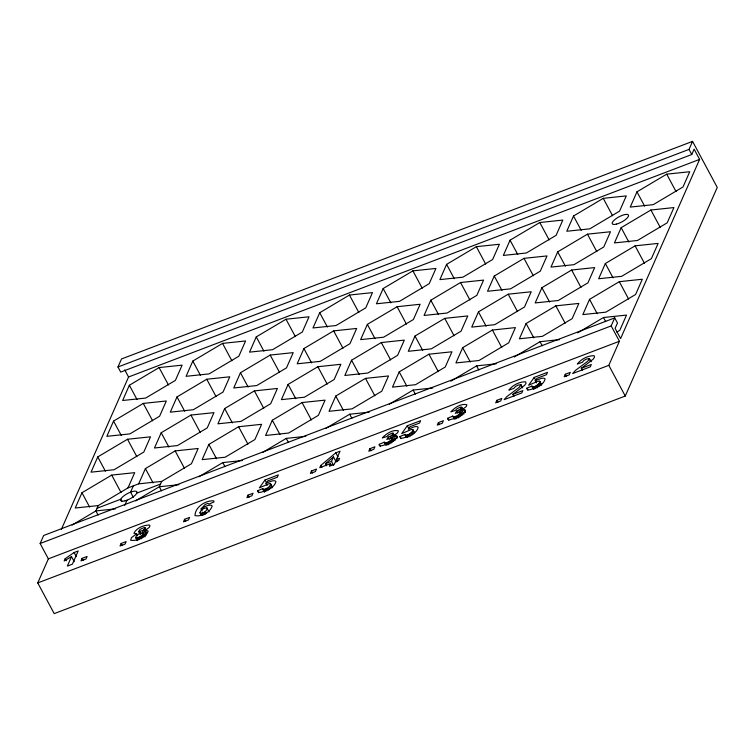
<?xml version="1.0" encoding="UTF-8"?>
<svg xmlns="http://www.w3.org/2000/svg" width="755" height="755" viewBox="0 0 755 755"><rect width="100%" height="100%" fill="white"/><g stroke="black" fill="none" stroke-linecap="round" stroke-linejoin="round"><path stroke-width="1.13" d="M263.825 490.656L262.731 488.608L257.597 490.778L258.38 492.232A8.881 2.822 -28.2 0 0 261.485 492.1C266.874 490.259 274.641 487.683 275.915 481.473L274.792 480.737L272.602 480.812L267.855 482.454L266.015 483.417L267.119 485.465M406.652 437.466L405.01 434.399L399.876 436.569L400.66 438.013A8.881 2.822 -28.2 0 0 403.765 437.881C409.153 436.05 416.911 433.464 418.195 427.264L417.062 426.528L414.882 426.594L408.295 429.208L410.069 426.669L419.563 423.055L420.611 420.695L407.294 425.763L401.688 433.596L411.466 429.444L412.994 429.869L414.646 432.936M533.549 389.118L531.907 386.05L526.773 388.221L527.556 389.665A8.881 2.822 -28.2 0 0 530.661 389.533C536.05 387.692 543.817 385.116 545.091 378.916L543.968 378.18L541.788 378.246L537.041 379.888L535.191 380.85L536.295 382.898M385.361 444.233L384.267 442.185L379.255 444.336L379.218 445.006A8.984 2.85 -28.2 0 0 380.794 445.988L388.098 443.997A9.683 3.077 -28.2 0 0 393.091 441.137L396.384 438.117L397.064 436.248L395.186 435.616L393.327 435.994L397.725 432.709L398.376 430.812C392.685 429.302 386.154 433.729 382.398 437.919L386.871 436.541L388.561 434.805L392.09 433.172L393.27 433.351L394.912 436.418M454.397 419.157L452.745 416.09L447.743 418.242L447.706 418.912A8.984 2.85 -28.2 0 0 449.282 419.893L456.586 417.902A9.683 3.077 -28.2 0 0 461.569 415.042L464.872 412.022L465.552 410.154L463.674 409.521L461.815 409.899L466.212 406.615L466.864 404.718C461.173 403.208 454.642 407.634 450.886 411.824L455.359 410.446L457.049 408.71L460.578 407.077L461.758 407.256L462.853 409.304M145.083 527.915L144.507 529.227L142.487 530.68L138.656 531.454L140.1 529.406L143.818 527.717L145.083 527.915L146.177 529.963M393.563 441.401L391.439 437.966L386.805 439.429L388.268 437.164L391.581 435.531L393.27 433.351M462.051 415.307L459.927 411.871L455.284 413.334L456.747 411.069L460.059 409.436L461.758 407.256M143.214 533.181L142.44 534.946L140.034 536.786L137.146 537.881L135.645 537.503C136.334 534.568 139.949 533.021 142.723 532.822L144.866 536.248M512.834 394.393L524.631 385.314L526.018 383.38L525.669 381.803C519.402 381.643 512.673 385.135 508.851 390.118L513.759 388.457L515.523 386.466L518.251 385.031L520.988 384.823L519.157 387.428L506.983 396.479L504.151 399.65L521.809 392.921L522.837 390.58L512.834 394.393L513.938 396.441M581.322 368.298L593.119 359.22L594.496 357.285L594.157 355.709C587.89 355.548 581.161 359.031 577.339 364.023L582.247 362.362L584.011 360.371L586.729 358.936L589.466 358.729L587.645 361.334L575.47 370.384L572.639 373.555L590.287 366.826L591.325 364.486L581.322 368.298L582.416 370.346M391.92 438.334L391.137 440.089L388.646 441.986L384.89 443.128L384.267 442.185M460.408 412.239L459.625 413.995L457.134 415.892L453.377 417.034L452.745 416.09M199.981 512.768C200.556 509.776 204.029 507.917 206.879 507.86L207.295 508.341C206.719 511.324 203.378 513.334 200.471 513.249L199.981 512.768L201.085 514.816M266.015 483.417L267.789 480.888L277.293 477.264L278.331 474.904L265.014 479.982L259.418 487.805L269.195 483.653L270.715 484.078L270.526 485.04L268.572 487.381L265.628 489.042L263.41 489.476L262.731 488.608M412.994 429.869L412.032 432.058L409.427 434.116L406.652 435.201L405.095 435.003L405.01 434.399M535.191 380.85L536.965 378.321L546.469 374.697L547.507 372.338L534.191 377.415L528.594 385.239L538.372 381.086L539.901 381.52L539.702 382.474L537.758 384.823L534.804 386.484L532.586 386.909L531.907 386.05M48.367 558.851L40.138 543.506L43.667 535.484L614.721 317.893L617.467 323.008L615.108 328.359L620.591 338.599L699.611 159.399L694.119 149.169L691.769 154.52L120.715 372.102L117.969 366.987L121.508 358.965L692.562 141.374L717.25 187.419L625.263 396.035L54.209 613.626L37.75 582.926L48.367 558.851L619.411 341.269L611.182 325.915L614.721 317.893M61.372 529.359L128.558 376.99L699.611 159.399M127.991 487.9L134.711 472.658L111.693 475.093L81.955 492.76L75.236 508.011L98.254 505.576L127.991 487.9L138.684 483.832L161.702 481.407L191.44 463.73L198.169 448.479L175.141 450.914L145.404 468.591L138.684 483.832M97.754 456.926L91.034 472.168L114.052 469.742L143.799 452.066L150.519 436.824L127.501 439.25L97.754 456.926L105.436 471.252M113.561 421.082L106.842 436.333L129.86 433.898L159.598 416.222L166.317 400.981L143.299 403.415L113.561 421.082L121.244 435.409M129.36 385.248L122.64 400.49L145.658 398.064L175.405 380.388L182.125 365.146L159.107 367.572L129.36 385.248L137.042 399.574M71.517 556.595L67.327 566.09L72.367 564.174L78.19 550.971L74.103 552.528L65.175 558.7L64.175 560.984L71.517 556.595L74.264 561.711M98.254 505.576L95.894 510.927L72.103 525.065M82.078 558.379L80.974 560.899L86.004 558.974L87.118 556.454L82.078 558.379L83.182 560.418M124.717 505.416L127.029 500.178M133.333 485.871L130.568 492.156L133.305 497.271M161.202 432.747L154.482 447.989L177.501 445.563L207.248 427.887L213.967 412.645L190.949 415.071L161.202 432.747L168.884 447.073M177.01 396.913L170.29 412.155L193.308 409.729L223.046 392.053L229.775 376.802L206.747 379.236L177.01 396.913L184.692 411.239M192.808 361.069L186.089 376.311L209.107 373.885L238.854 356.209L245.573 340.967L222.555 343.393L192.808 361.069L200.49 375.395M121.121 543.496L120.007 546.016L125.047 544.1L126.16 541.58L121.121 543.496L122.216 545.544M161.702 481.407L159.343 486.748L135.551 500.895M208.852 444.412L202.132 459.653L225.15 457.228L254.897 439.552L261.617 424.31L238.599 426.735L208.852 444.412L216.534 458.738M224.66 408.568L217.931 423.819L240.958 421.384L270.696 403.717L277.415 388.466L254.397 390.901L224.66 408.568L232.342 422.894M240.458 372.734L233.739 387.976L256.757 385.55L286.504 367.874L293.223 352.632L270.205 355.058L240.458 372.734L248.14 387.06M256.266 336.89L249.537 352.141L272.564 349.707L302.302 332.04L309.022 316.789L286.003 319.223L256.266 336.89L263.948 351.217M184.569 519.327L183.465 521.847L188.495 519.921L189.609 517.401L184.569 519.327L185.673 521.365M272.3 420.233L265.581 435.484L288.599 433.049L318.346 415.373L325.065 400.131L302.047 402.557L272.3 420.233L279.982 434.559M288.108 384.399L281.389 399.64L304.407 397.215L334.144 379.538L340.873 364.287L317.846 366.722L288.108 384.399L295.79 398.725M303.906 348.555L297.187 363.806L320.205 361.371L349.952 343.695L356.671 328.453L333.653 330.879L303.906 348.555L311.589 362.881M319.714 312.721L312.995 327.963L336.013 325.537L365.75 307.861L372.479 292.61L349.452 295.045L319.714 312.721L327.396 327.047M248.027 495.148L246.913 497.668L251.943 495.752L253.057 493.232L248.027 495.148L249.122 497.196M335.758 396.054L329.029 411.305L352.047 408.87L381.794 391.203L388.514 375.952L365.495 378.387L335.758 396.054L343.44 410.38M351.556 360.22L344.837 375.461L367.855 373.036L397.592 355.36L404.321 340.118L381.303 342.543L351.556 360.22L359.238 374.546M367.364 324.376L360.635 339.627L383.653 337.192L413.4 319.525L420.12 304.274L397.102 306.709L367.364 324.376L375.046 338.702M383.162 288.542L376.443 303.784L399.461 301.358L429.199 283.682L435.928 268.44L412.909 270.866L383.162 288.542L390.845 302.868M311.475 470.969L310.362 473.489L315.401 471.573L316.505 469.053L311.475 470.969L312.57 473.017M337.476 461.579L336.381 459.531L340.052 451.188L335.824 452.802L320.743 465.495L319.771 467.704L330.53 463.608L331.624 465.656M330.53 463.608L329.359 466.25L334.229 464.391L335.399 461.749L338.665 460.503L339.637 458.294L336.381 459.531M326.556 465.741L325.462 463.693L331.502 461.39L333.483 456.898L336.23 462.013M399.206 371.885L392.477 387.126L415.505 384.701L445.242 367.024L451.962 351.783L428.944 354.208L399.206 371.885L406.888 386.211M415.005 336.041L408.285 351.292L431.303 348.857L461.05 331.181L467.77 315.939L444.752 318.365L415.005 336.041L422.687 350.367M430.812 300.207L424.084 315.448L447.111 313.023L476.849 295.347L483.568 280.105L460.55 282.53L430.812 300.207L438.495 314.533M446.611 264.363L439.891 279.614L462.909 277.179L492.656 259.503L499.376 244.261L476.358 246.687L446.611 264.363L454.293 278.689M369.884 448.715L368.78 451.235L373.81 449.31L374.924 446.79L369.884 448.715L370.988 450.763M462.655 347.706L455.935 362.947L478.953 360.522L508.691 342.845L515.42 327.604L492.392 330.029L462.655 347.706L470.337 362.032M478.453 311.862L471.733 327.113L494.752 324.678L524.499 307.011L531.218 291.76L508.2 294.195L478.453 311.862L486.135 326.188M494.261 276.028L487.541 291.27L510.559 288.844L540.297 271.168L547.026 255.926L523.998 258.352L494.261 276.028L501.943 290.354M510.059 240.184L503.34 255.435L526.358 253L556.105 235.334L562.824 220.082L539.806 222.517L510.059 240.184L517.741 254.511M438.372 422.621L437.258 425.141L442.298 423.215L443.411 420.695L438.372 422.621L439.467 424.669M526.103 323.527L519.383 338.778L542.401 336.343L572.148 318.667L578.868 303.425L555.85 305.85L526.103 323.527L533.785 337.853M541.911 287.693L535.182 302.934L558.209 300.509L587.947 282.832L594.666 267.591L571.648 270.016L541.911 287.693L549.593 302.019M557.709 251.849L550.99 267.1L574.008 264.665L603.755 246.989L610.474 231.747L587.456 234.173L557.709 251.849L565.391 266.175M573.517 216.015L566.788 231.256L589.815 228.831L619.553 211.155L626.273 195.913L603.254 198.338L573.517 216.015L581.199 230.341M496.79 400.358L495.676 402.877L500.716 400.962L501.82 398.442L496.79 400.358L497.885 402.406M589.551 299.357L582.832 314.599L605.85 312.164L635.597 294.497L642.316 279.246L619.298 281.681L589.551 299.357L597.233 313.684M605.359 263.514L598.639 278.755L621.658 276.33L651.395 258.654L658.124 243.412L635.097 245.837L605.359 263.514L613.041 277.84M621.157 227.68L614.438 242.921L637.456 240.486L667.203 222.819L673.922 207.568L650.904 210.003L621.157 227.68L628.84 242.006M636.965 191.836L630.246 207.078L653.264 204.652L683.001 186.976L689.721 171.734L666.703 174.16L636.965 191.836L644.647 206.162M565.278 374.263L564.164 376.783L569.194 374.867L570.308 372.347L565.278 374.263L566.373 376.311M117.969 366.987L689.022 149.396L692.562 141.374M37.75 582.926L608.804 365.335L619.411 341.269M201.075 508.955L205.237 504.434L207.842 503.368L209.031 504.066L214.024 501.933L213.75 500.867C205.841 500.093 194.979 507.105 195.007 515.599C201.245 517.015 210.437 512.324 212.193 505.935L211.117 505.199L209.041 505.246A8.173 2.595 -28.2 0 0 204.869 506.643L201.075 508.955L202.17 511.003M325.462 463.693L333.483 456.898M146.649 533.662L145.007 530.595L149.207 527.452L150 525.839L149.499 525.018C143.828 525.055 136.513 527.915 133.909 533.247L136.579 533.804L137.674 535.852M136.579 533.804L131.436 537.692L130.662 540.278C136.966 541.41 145.507 537.145 148.216 531.19L146.687 530.397L145.007 530.595M198.999 476.716L222.791 462.579L242.355 460.512M262.447 452.538L286.239 438.4L305.813 436.333M325.896 428.359L349.697 414.221L369.261 412.155M389.353 404.189L413.145 390.042L432.709 387.985M450.82 381.19L476.594 365.873L496.158 363.806M514.268 357.011L540.042 341.694L559.606 339.627M577.717 332.832L603.49 317.515L626.518 315.09L619.789 330.331L616.816 332.096M97.074 508.257L120.781 499.215L121.876 501.263M136.815 493.109L160.522 484.078M40.138 543.506L611.182 325.915M178.907 484.691L159.343 486.748L161.542 490.844M115.458 508.861L95.894 510.927L98.084 515.023M689.022 149.396L691.769 154.52M666.703 174.16L676.036 191.562M650.904 210.003L660.229 227.397M635.097 245.837L644.43 263.24M603.254 198.338L612.579 215.732M619.298 281.681L628.622 299.074M587.456 234.173L596.78 251.575M603.49 317.515L605.689 321.611M571.648 270.016L580.972 287.41M539.806 222.517L549.13 239.911M608.804 365.335L625.263 396.035M589.466 358.729L591.118 361.805M589.032 358.436L590.684 361.513M555.85 305.85L565.174 323.253M523.998 258.352L533.332 275.745M540.042 341.694L542.241 345.79M508.2 294.195L517.524 311.589M476.358 246.687L485.682 264.09M539.901 381.52L541.543 384.588M539.419 381.067L541.609 385.163M538.928 383.7L540.023 385.748M534.191 377.415L535.833 380.482M537.758 384.823L538.853 386.871M536.324 385.767L537.428 387.815M534.804 386.484L535.899 388.523M533.558 386.853L534.653 388.9M532.586 386.909L533.681 388.957M531.992 386.645L533.096 388.693M526.773 388.221L527.868 390.269M492.392 330.029L501.726 347.423M520.988 384.823L522.63 387.9M520.544 384.531L521.648 386.579M460.55 282.53L469.884 299.924M476.594 365.873L478.783 369.959M444.752 318.365L454.076 335.767M412.909 270.866L422.234 288.259M463.674 409.521L465.316 412.589M461.692 407.775L463.013 410.088M461.116 408.587L464.004 413.995M460.059 409.436L462.806 414.552M428.944 354.208L438.277 371.602M459.927 411.871L461.579 414.948M458.596 410.286L459.691 412.334M459.625 413.995L460.72 416.043M456.747 411.069L457.851 413.117M458.511 414.995L459.616 417.043M457.134 415.892L458.228 417.94M397.102 306.709L406.426 324.103M455.633 416.59L456.728 418.638M454.34 416.977L455.435 419.025M447.743 418.242L448.838 420.29M413.145 390.042L415.335 394.138M381.303 342.543L390.628 359.937M349.452 295.045L358.785 312.438M412.513 429.425L414.165 432.492M412.032 432.058L413.127 434.106M407.294 425.763L408.936 428.84M410.852 433.172L411.947 435.22M409.427 434.116L410.522 436.163M407.898 434.833L409.002 436.881M406.652 435.201L407.757 437.249M405.68 435.267L406.785 437.315M405.095 435.003L406.19 437.051M399.876 436.569L400.971 438.617M396.46 435.711L397.555 437.758M365.495 378.387L374.82 395.78M395.186 435.616L396.828 438.683M392.883 433.115L394.525 436.182M393.204 433.87L394.299 435.918M392.628 434.682L395.526 440.089M391.581 435.531L394.318 440.646M391.439 437.966L393.091 441.043M333.653 330.879L342.978 348.281M390.108 436.381L391.751 439.448M391.137 440.089L392.232 442.137M388.268 437.164L389.363 439.212M390.033 441.09L391.128 443.138M388.646 441.986L389.74 444.034M387.145 442.685L388.24 444.733M385.852 443.072L386.947 445.12M384.89 443.128L385.984 445.176M379.255 444.336L380.35 446.384M349.697 414.221L351.887 418.317M317.846 366.722L327.179 384.116M286.003 319.223L295.337 336.617M335.824 452.802L338.023 456.898M302.047 402.557L311.371 419.959M331.502 461.39L333.701 465.486M270.205 355.058L279.529 372.451M320.743 465.495L321.847 467.543M286.239 438.4L288.438 442.496M254.397 390.901L263.731 408.295M222.555 343.393L231.879 360.796M270.715 484.078L272.366 487.154M270.243 483.634L272.432 487.73M238.599 426.735L247.923 444.129M269.752 486.267L270.847 488.315M265.014 479.982L266.657 483.049M268.572 487.381L269.677 489.429M267.147 488.325L268.252 490.373M206.747 379.236L216.081 396.63M265.628 489.042L266.723 491.09M264.382 489.419L265.477 491.458M263.41 489.476L264.505 491.524M262.815 489.212L264.467 492.279M257.597 490.778L258.691 492.826M222.791 462.579L224.99 466.666M190.949 415.071L200.273 432.473M159.107 367.572L168.431 384.965M206.879 507.86L209.078 511.947M175.141 450.914L184.475 468.308M205.332 511.503L206.426 513.551M204.105 512.315L205.2 514.363M202.765 512.938L203.859 514.985M143.299 403.415L152.633 420.809M124.717 369.827L128.558 376.99M201.462 513.296L202.557 515.335M200.471 513.249L201.576 515.297M145.404 468.591L153.086 482.917M127.501 439.25L136.825 456.643M144.667 527.66L146.31 530.727M144.507 529.227L146.696 533.313M143.639 529.982L146.376 535.097M142.487 530.68L145.234 535.795M142.723 532.822L144.913 536.918M111.693 475.093L121.026 492.487M142.44 534.946L143.535 536.994M139.93 531.662L141.025 533.7M139.071 531.718L140.166 533.766M141.374 535.918L142.469 537.966M138.656 531.454L140.298 534.531M140.034 536.786L141.128 538.825M138.543 537.466L139.637 539.514M137.146 537.881L138.24 539.919M136.136 537.9L137.24 539.938M135.645 537.503L137.297 540.571M81.955 492.76L89.637 507.086M74.103 552.528L76.293 556.624M65.175 558.7L66.28 560.738M616.571 224.084A9.183 2.916 -28.2 0 0 628.556 215.43A9.183 2.916 -28.2 0 0 615.938 218.733A9.183 2.916 -28.2 0 0 616.571 224.084M125.009 500.829A9.183 2.916 -28.2 0 0 136.995 492.175A9.183 2.916 -28.2 0 0 124.377 495.488A9.183 2.916 -28.2 0 0 125.009 500.829"/></g></svg>
